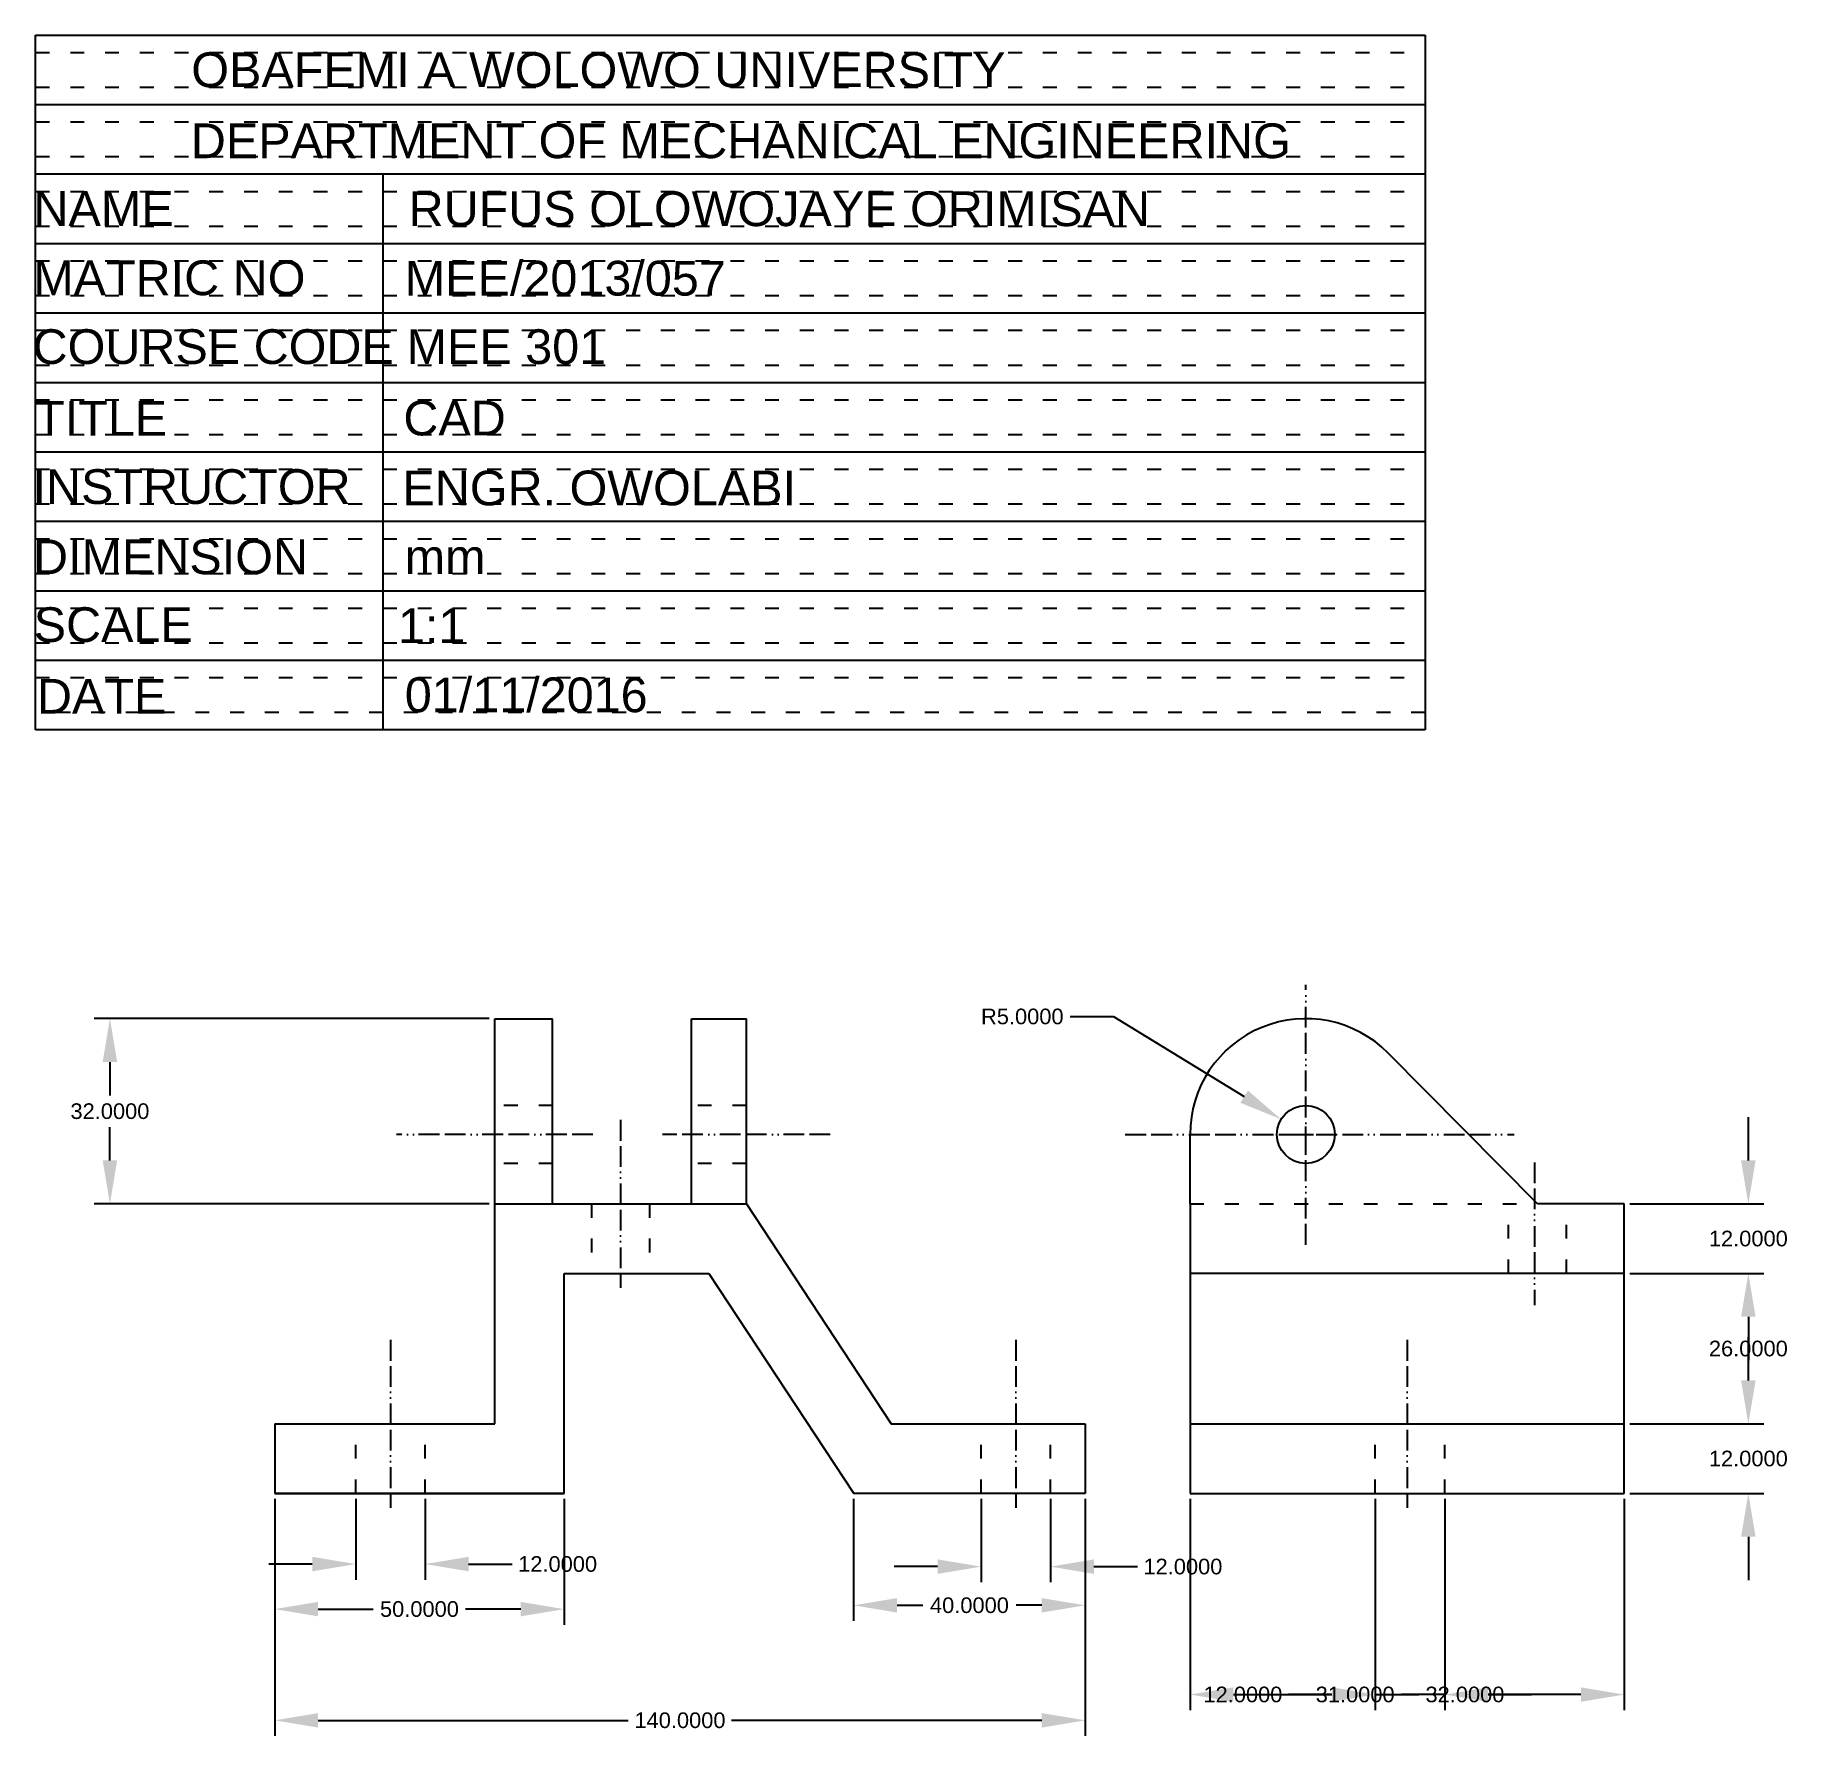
# Model space of a CAD drawing. Header units: inches. Extents: x 24 to 326, y 30 to 324.
import ezdxf

# ---------------------------------------------------------------- set-up
doc = ezdxf.new("R2010")
doc.units = ezdxf.units.IN
doc.header["$MEASUREMENT"] = 0
doc.linetypes.add('ACAD_ISO03W100', pattern=[30, 12, -18])
doc.linetypes.add('ACAD_ISO13W100', pattern=[36, 12, -3, 12, -3, 0, -3, 0, -3])
doc.styles.get("Standard").update_dxf_attribs({"font": 'Arial.ttf'})
doc.dimstyles.get("Standard").update_dxf_attribs({"dimtxt": 0.18, "dimasz": 0.18, "dimexe": 0.18, "dimexo": 0.0625, "dimgap": 0.09, "dimtad": 0, "dimtih": 1, "dimtoh": 1, "dimdec": 4, "dimzin": 0, "dimdsep": 46, "dimtxsty": 'Standard', "dimcen": 0.09, "dimadec": 0, "dimazin": 0, "dimtfac": 1, "dimtdec": 4, "dimtofl": 0, "dimtmove": 0, "dimatfit": 3, "dimfxl": 1, "dimtolj": 1, "dimtzin": 0, "dimarcsym": 0})

# ---------------------------------------------------------------- blocks, each defined once
blk = doc.blocks.new('*D1')
at = {"color": 0, "lineweight": -2, "ltscale": 0.2, "transparency": 16777216}
for p, q in [((65.18, 70.73), (65.18, 48.97)), ((115.18, 70.73), (115.18, 48.97)), ((72.68, 51.67), (82.2, 51.67)), ((107.68, 51.67), (98.16, 51.67))]:
    blk.add_line(p, q, dxfattribs=at)
at = {"color": 0, "ltscale": 0.2, "transparency": 16777216}
for points in [[(72.68, 52.92), (72.68, 50.42), (65.18, 51.67)], [(107.68, 52.92), (107.68, 50.42), (115.18, 51.67)]]:
    blk.add_solid(points, dxfattribs=at)
at = {"layer": 'Defpoints', "color": 0, "ltscale": 0.2, "transparency": 16777216}
for p in [(65.18, 71.67), (115.18, 71.67), (115.18, 51.67)]:
    blk.add_point(p, dxfattribs=at)
at = {"color": 0, "ltscale": 0.2, "transparency": 16777216, "insert": (90.18, 51.67), "char_height": 2.7, "attachment_point": 5}
blk.add_mtext('\\A1;50.0000', dxfattribs=at)
blk = doc.blocks.new('*D2')
at = {"color": 0, "lineweight": -2, "ltscale": 0.2, "transparency": 16777216}
for p, q in [((165.18, 70.73), (165.18, 49.63)), ((205.18, 70.73), (205.18, 49.63)), ((172.68, 52.33), (177.13, 52.33)), ((197.68, 52.33), (193.24, 52.33))]:
    blk.add_line(p, q, dxfattribs=at)
at = {"color": 0, "ltscale": 0.2, "transparency": 16777216}
for points in [[(172.68, 53.58), (172.68, 51.08), (165.18, 52.33)], [(197.68, 53.58), (197.68, 51.08), (205.18, 52.33)]]:
    blk.add_solid(points, dxfattribs=at)
at = {"layer": 'Defpoints', "color": 0, "ltscale": 0.2, "transparency": 16777216}
for p in [(165.18, 71.67), (205.18, 71.67), (205.18, 52.33)]:
    blk.add_point(p, dxfattribs=at)
at = {"color": 0, "ltscale": 0.2, "transparency": 16777216, "insert": (185.18, 52.33), "char_height": 2.7, "attachment_point": 5}
blk.add_mtext('\\A1;40.0000', dxfattribs=at)
blk = doc.blocks.new('*D3')
at = {"color": 0, "lineweight": -2, "ltscale": 0.2, "transparency": 16777216}
for p, q in [((65.18, 70.73), (65.18, 29.76)), ((205.18, 70.73), (205.18, 29.76)), ((72.68, 32.46), (126.26, 32.46)), ((197.68, 32.46), (144.1, 32.46))]:
    blk.add_line(p, q, dxfattribs=at)
at = {"color": 0, "ltscale": 0.2, "transparency": 16777216}
for points in [[(72.68, 33.71), (72.68, 31.21), (65.18, 32.46)], [(197.68, 33.71), (197.68, 31.21), (205.18, 32.46)]]:
    blk.add_solid(points, dxfattribs=at)
at = {"layer": 'Defpoints', "color": 0, "ltscale": 0.2, "transparency": 16777216}
for p in [(65.18, 71.67), (205.18, 71.67), (205.18, 32.46)]:
    blk.add_point(p, dxfattribs=at)
at = {"color": 0, "ltscale": 0.2, "transparency": 16777216, "insert": (135.18, 32.46), "char_height": 2.7, "attachment_point": 5}
blk.add_mtext('\\A1;140.0000', dxfattribs=at)
blk = doc.blocks.new('*D4')
at = {"color": 0, "lineweight": -2, "ltscale": 0.2, "transparency": 16777216}
for p, q in [((102.24, 153.67), (34.02, 153.67)), ((36.72, 146.17), (36.72, 140.38)), ((36.72, 129.17), (36.72, 134.95)), ((102.24, 121.67), (34.02, 121.67))]:
    blk.add_line(p, q, dxfattribs=at)
at = {"color": 0, "ltscale": 0.2, "transparency": 16777216}
for points in [[(35.47, 146.17), (37.97, 146.17), (36.72, 153.67)], [(35.47, 129.17), (37.97, 129.17), (36.72, 121.67)]]:
    blk.add_solid(points, dxfattribs=at)
at = {"layer": 'Defpoints', "color": 0, "ltscale": 0.2, "transparency": 16777216}
for p in [(103.18, 153.67), (36.72, 121.67), (103.18, 121.67)]:
    blk.add_point(p, dxfattribs=at)
at = {"color": 0, "ltscale": 0.2, "transparency": 16777216, "insert": (36.72, 137.67), "char_height": 2.7, "attachment_point": 5}
blk.add_mtext('\\A1;32.0000', dxfattribs=at)
blk = doc.blocks.new('*D7')
at = {"color": 0, "lineweight": -2, "ltscale": 0.2, "transparency": 16777216}
for p, q in [((79.18, 70.73), (79.18, 56.75)), ((91.18, 70.73), (91.18, 56.75)), ((71.68, 59.45), (64.18, 59.45)), ((98.68, 59.45), (106.18, 59.45))]:
    blk.add_line(p, q, dxfattribs=at)
at = {"color": 0, "ltscale": 0.2, "transparency": 16777216}
for points in [[(71.68, 60.7), (71.68, 58.2), (79.18, 59.45)], [(98.68, 60.7), (98.68, 58.2), (91.18, 59.45)]]:
    blk.add_solid(points, dxfattribs=at)
at = {"layer": 'Defpoints', "color": 0, "ltscale": 0.2, "transparency": 16777216}
for p in [(79.18, 71.67), (91.18, 71.67), (91.18, 59.45)]:
    blk.add_point(p, dxfattribs=at)
at = {"color": 0, "ltscale": 0.2, "transparency": 16777216, "insert": (114.05, 59.45), "char_height": 2.7, "attachment_point": 5}
blk.add_mtext('\\A1;12.0000', dxfattribs=at)
blk = doc.blocks.new('*D8')
at = {"color": 0, "lineweight": -2, "ltscale": 0.2, "transparency": 16777216}
for p, q in [((187.18, 70.73), (187.18, 56.31)), ((199.18, 70.73), (199.18, 56.31)), ((179.68, 59.01), (172.18, 59.01)), ((206.68, 59.01), (214.18, 59.01))]:
    blk.add_line(p, q, dxfattribs=at)
at = {"color": 0, "ltscale": 0.2, "transparency": 16777216}
for points in [[(179.68, 60.26), (179.68, 57.76), (187.18, 59.01)], [(206.68, 60.26), (206.68, 57.76), (199.18, 59.01)]]:
    blk.add_solid(points, dxfattribs=at)
at = {"layer": 'Defpoints', "color": 0, "ltscale": 0.2, "transparency": 16777216}
for p in [(187.18, 71.67), (199.18, 71.67), (199.18, 59.01)]:
    blk.add_point(p, dxfattribs=at)
at = {"color": 0, "ltscale": 0.2, "transparency": 16777216, "insert": (222.05, 59.01), "char_height": 2.7, "attachment_point": 5}
blk.add_mtext('\\A1;12.0000', dxfattribs=at)
blk = doc.blocks.new('*D10')
at = {"color": 0, "lineweight": -2, "ltscale": 0.2, "transparency": 16777216}
for p, q in [((319.71, 91.17), (319.71, 98.67)), ((299.22, 83.67), (322.41, 83.67)), ((299.22, 71.67), (322.41, 71.67)), ((319.71, 64.17), (319.71, 56.67))]:
    blk.add_line(p, q, dxfattribs=at)
at = {"color": 0, "ltscale": 0.2, "transparency": 16777216}
for points in [[(318.46, 91.17), (320.96, 91.17), (319.71, 83.67)], [(318.46, 64.17), (320.96, 64.17), (319.71, 71.67)]]:
    blk.add_solid(points, dxfattribs=at)
at = {"layer": 'Defpoints', "color": 0, "ltscale": 0.2, "transparency": 16777216}
for p in [(298.28, 83.67), (298.28, 71.67), (319.71, 71.67)]:
    blk.add_point(p, dxfattribs=at)
at = {"color": 0, "ltscale": 0.2, "transparency": 16777216, "insert": (319.71, 77.67), "char_height": 2.7, "attachment_point": 5}
blk.add_mtext('\\A1;12.0000', dxfattribs=at)
blk = doc.blocks.new('*D11')
at = {"color": 0, "lineweight": -2, "ltscale": 0.2, "transparency": 16777216}
for p, q in [((299.22, 109.67), (322.41, 109.67)), ((319.71, 102.17), (319.71, 99.38)), ((319.71, 91.17), (319.71, 93.95)), ((299.22, 83.67), (322.41, 83.67))]:
    blk.add_line(p, q, dxfattribs=at)
at = {"color": 0, "ltscale": 0.2, "transparency": 16777216}
for points in [[(318.46, 102.17), (320.96, 102.17), (319.71, 109.67)], [(318.46, 91.17), (320.96, 91.17), (319.71, 83.67)]]:
    blk.add_solid(points, dxfattribs=at)
at = {"layer": 'Defpoints', "color": 0, "ltscale": 0.2, "transparency": 16777216}
for p in [(298.28, 109.67), (298.28, 83.67), (319.71, 83.67)]:
    blk.add_point(p, dxfattribs=at)
at = {"color": 0, "ltscale": 0.2, "transparency": 16777216, "insert": (319.71, 96.67), "char_height": 2.7, "attachment_point": 5}
blk.add_mtext('\\A1;26.0000', dxfattribs=at)
blk = doc.blocks.new('*D12')
at = {"color": 0, "lineweight": -2, "ltscale": 0.2, "transparency": 16777216}
for p, q in [((319.71, 129.17), (319.71, 136.67)), ((299.22, 121.67), (322.41, 121.67)), ((299.22, 109.67), (322.41, 109.67)), ((319.71, 102.17), (319.71, 94.67))]:
    blk.add_line(p, q, dxfattribs=at)
at = {"color": 0, "ltscale": 0.2, "transparency": 16777216}
for points in [[(318.46, 129.17), (320.96, 129.17), (319.71, 121.67)], [(318.46, 102.17), (320.96, 102.17), (319.71, 109.67)]]:
    blk.add_solid(points, dxfattribs=at)
at = {"layer": 'Defpoints', "color": 0, "ltscale": 0.2, "transparency": 16777216}
for p in [(298.28, 121.67), (298.28, 109.67), (319.71, 109.67)]:
    blk.add_point(p, dxfattribs=at)
at = {"color": 0, "ltscale": 0.2, "transparency": 16777216, "insert": (319.71, 115.67), "char_height": 2.7, "attachment_point": 5}
blk.add_mtext('\\A1;12.0000', dxfattribs=at)
blk = doc.blocks.new('*D13')
at = {"color": 0, "lineweight": -2, "ltscale": 0.2, "transparency": 16777216}
for p, q in [((223.28, 70.73), (223.28, 34.21)), ((255.28, 70.73), (255.28, 34.21)), ((230.78, 36.91), (247.78, 36.91)), ((255.28, 36.91), (262.78, 36.91))]:
    blk.add_line(p, q, dxfattribs=at)
at = {"color": 0, "ltscale": 0.2, "transparency": 16777216}
for points in [[(230.78, 38.16), (230.78, 35.66), (223.28, 36.91)], [(247.78, 38.16), (247.78, 35.66), (255.28, 36.91)]]:
    blk.add_solid(points, dxfattribs=at)
at = {"layer": 'Defpoints', "color": 0, "ltscale": 0.2, "transparency": 16777216}
for p in [(223.28, 71.67), (255.28, 71.67), (255.28, 36.91)]:
    blk.add_point(p, dxfattribs=at)
at = {"color": 0, "ltscale": 0.2, "transparency": 16777216, "insert": (270.76, 36.91), "char_height": 2.7, "attachment_point": 5}
blk.add_mtext('\\A1;32.0000', dxfattribs=at)
blk = doc.blocks.new('*D14')
at = {"color": 0, "lineweight": -2, "ltscale": 0.2, "transparency": 16777216}
for p, q in [((255.28, 70.73), (255.28, 34.21)), ((267.28, 70.73), (267.28, 34.21)), ((247.78, 36.91), (240.28, 36.91)), ((274.78, 36.91), (282.28, 36.91))]:
    blk.add_line(p, q, dxfattribs=at)
at = {"color": 0, "ltscale": 0.2, "transparency": 16777216}
for points in [[(247.78, 38.16), (247.78, 35.66), (255.28, 36.91)], [(274.78, 38.16), (274.78, 35.66), (267.28, 36.91)]]:
    blk.add_solid(points, dxfattribs=at)
at = {"layer": 'Defpoints', "color": 0, "ltscale": 0.2, "transparency": 16777216}
for p in [(255.28, 71.67), (267.28, 71.67), (255.28, 36.91)]:
    blk.add_point(p, dxfattribs=at)
at = {"color": 0, "ltscale": 0.2, "transparency": 16777216, "insert": (232.41, 36.91), "char_height": 2.7, "attachment_point": 5}
blk.add_mtext('\\A1;12.0000', dxfattribs=at)
blk = doc.blocks.new('*D15')
at = {"color": 0, "lineweight": -2, "ltscale": 0.2, "transparency": 16777216}
for p, q in [((267.28, 70.73), (267.28, 34.21)), ((298.28, 70.73), (298.28, 34.21)), ((267.28, 36.91), (259.78, 36.91)), ((290.78, 36.91), (274.78, 36.91))]:
    blk.add_line(p, q, dxfattribs=at)
at = {"color": 0, "ltscale": 0.2, "transparency": 16777216}
for points in [[(274.78, 38.16), (274.78, 35.66), (267.28, 36.91)], [(290.78, 38.16), (290.78, 35.66), (298.28, 36.91)]]:
    blk.add_solid(points, dxfattribs=at)
at = {"layer": 'Defpoints', "color": 0, "ltscale": 0.2, "transparency": 16777216}
for p in [(267.28, 71.67), (298.28, 71.67), (267.28, 36.91)]:
    blk.add_point(p, dxfattribs=at)
at = {"color": 0, "ltscale": 0.2, "transparency": 16777216, "insert": (251.8, 36.91), "char_height": 2.7, "attachment_point": 5}
blk.add_mtext('\\A1;31.0000', dxfattribs=at)
blk = doc.blocks.new('*D16')
at = {"color": 0, "lineweight": -2, "ltscale": 0.2, "transparency": 16777216}
for p, q in [((202.55, 154.03), (210.05, 154.03)), ((210.05, 154.03), (232.62, 140.2)), ((241.93, 133.67), (244.63, 133.67)), ((243.28, 132.32), (243.28, 135.02))]:
    blk.add_line(p, q, dxfattribs=at)
at = {"color": 0, "ltscale": 0.2, "transparency": 16777216}
blk.add_solid([(233.28, 141.26), (231.97, 139.13), (239.02, 136.28)], dxfattribs=at)
at = {"layer": 'Defpoints', "color": 0, "ltscale": 0.2, "transparency": 16777216}
for p in [(239.02, 136.28), (243.28, 133.67)]:
    blk.add_point(p, dxfattribs=at)
at = {"color": 0, "ltscale": 0.2, "transparency": 16777216, "insert": (194.31, 154.03), "char_height": 2.7, "attachment_point": 5}
blk.add_mtext('\\A1;R5.0000', dxfattribs=at)

msp = doc.modelspace()

# ---------------------------------------------------------------- linework, layer by layer
at = {"ltscale": 0.2}
for p, q in [((23.8833, 323.57883), (263.8833, 323.57883)), ((23.8833, 203.57883), (23.8833, 323.57883)), ((263.8833, 323.57883), (263.8833, 203.57883)), ((23.8833, 311.57883), (263.8833, 311.57883)), ((23.8833, 299.57883), (263.8833, 299.57883)), ((23.8833, 299.57883), (83.8833, 299.57883)), ((83.8833, 299.57883), (83.8833, 203.57883)), ((23.8833, 287.57883), (263.8833, 287.57883)), ((23.8833, 275.57883), (263.8833, 275.57883)), ((23.8833, 263.57883), (263.8833, 263.57883)), ((23.8833, 251.57883), (263.8833, 251.57883)), ((23.8833, 239.57883), (263.8833, 239.57883)), ((23.8833, 227.57883), (263.8833, 227.57883)), ((23.8833, 215.57883), (263.8833, 215.57883)), ((263.8833, 203.57883), (23.8833, 203.57883)), ((298.28046, 121.66539), (283.28046, 121.66539))]:
    msp.add_line(p, q, dxfattribs=at)
at = {"linetype": 'ACAD_ISO03W100', "ltscale": 0.2}
for p, q in [((23.8833, 320.57883), (263.8833, 320.57883)), ((23.8833, 314.57883), (263.8833, 314.57883)), ((23.8833, 308.57883), (263.8833, 308.57883)), ((23.8833, 302.57883), (263.8833, 302.57883)), ((23.8833, 296.57883), (263.8833, 296.57883)), ((23.8833, 290.57883), (263.8833, 290.57883)), ((23.8833, 284.57883), (263.8833, 284.57883)), ((23.8833, 278.57883), (263.8833, 278.57883)), ((23.8833, 272.57883), (263.8833, 272.57883)), ((23.8833, 266.57883), (263.8833, 266.57883)), ((23.8833, 260.57883), (263.8833, 260.57883)), ((23.8833, 254.57883), (263.8833, 254.57883)), ((23.8833, 248.57883), (263.8833, 248.57883)), ((23.8833, 242.57883), (263.8833, 242.57883)), ((23.8833, 236.57883), (263.8833, 236.57883)), ((23.8833, 230.57883), (263.8833, 230.57883)), ((23.8833, 224.57883), (263.8833, 224.57883)), ((23.8833, 218.57883), (263.8833, 218.57883)), ((23.8833, 212.57883), (263.8833, 212.57883)), ((263.8833, 206.57883), (23.8833, 206.57883)), ((113.18228, 138.66539), (103.18228, 138.66539)), ((146.65163, 138.66539), (137.18228, 138.66539)), ((113.18228, 128.66539), (103.18228, 128.66539)), ((146.65163, 128.66539), (137.18228, 128.66539)), ((119.91695, 121.66539), (119.91695, 109.66539)), ((129.91695, 121.66539), (129.91695, 109.66539)), ((223.28046, 121.66539), (283.28046, 121.66539)), ((278.28046, 109.66539), (278.28046, 121.66539)), ((288.28046, 109.66539), (288.28046, 121.66539)), ((79.18228, 71.66539), (79.18228, 83.66539)), ((91.18228, 71.66539), (91.18228, 83.66539)), ((187.18228, 71.66539), (187.18228, 83.66539)), ((199.18228, 71.66539), (199.18228, 83.66539)), ((255.28046, 71.66539), (255.28046, 83.66539)), ((267.28046, 71.66539), (267.28046, 83.66539))]:
    msp.add_line(p, q, dxfattribs=at)
at = {"linetype": 'ACAD_ISO13W100', "ltscale": 0.3}
for p, q in [((243.28046, 114.61891), (243.28046, 159.49636)), ((120.14022, 133.66539), (86.22434, 133.66539)), ((124.91695, 136.1647), (124.91695, 107.16607)), ((161.15094, 133.66539), (132.15231, 133.66539)), ((212.09183, 133.66539), (279.2887, 133.66539)), ((282.78046, 128.84626), (282.78046, 104.16607)), ((85.18228, 98.1647), (85.18228, 69.16607)), ((193.18228, 98.1647), (193.18228, 69.16607)), ((260.78046, 98.1647), (260.78046, 69.16607))]:
    msp.add_line(p, q, dxfattribs=at)
for p, q in [((103.18228, 83.66539), (103.18228, 153.66539)), ((103.18228, 153.66539), (113.18228, 153.66539)), ((113.18228, 121.66539), (113.18228, 153.66539)), ((137.18228, 121.66539), (137.18228, 153.66539)), ((137.18228, 153.66539), (146.65163, 153.66539)), ((146.65163, 121.66539), (146.65163, 153.66539)), ((283.28046, 121.66539), (257.49981, 147.72989)), ((223.28046, 121.66539), (223.28046, 133.66539)), ((103.18228, 121.66539), (146.65163, 121.66539)), ((146.65163, 121.66539), (171.65163, 83.66539)), ((223.28046, 121.66539), (223.28046, 71.66539)), ((298.28046, 71.66539), (298.28046, 121.66539)), ((115.18228, 71.66539), (115.18228, 109.66539)), ((115.18228, 109.66539), (140.18228, 109.66539)), ((115.18228, 109.66539), (140.18228, 109.66539)), ((140.18228, 109.66539), (165.18228, 71.66539)), ((140.18228, 109.66539), (165.18228, 71.66539)), ((298.28046, 109.66539), (223.28046, 109.66539)), ((65.18228, 83.66539), (103.18228, 83.66539)), ((65.18228, 83.66539), (65.18228, 71.66539)), ((171.65163, 83.66539), (205.18228, 83.66539)), ((205.18228, 83.66539), (205.18228, 71.66539)), ((223.28046, 83.66539), (298.28046, 83.66539)), ((65.18228, 71.66539), (115.18228, 71.66539)), ((115.18228, 71.66539), (65.18228, 71.66539)), ((205.18228, 71.66539), (165.18228, 71.66539)), ((223.28046, 71.66539), (298.28046, 71.66539)), ((223.28046, 71.66539), (261.28046, 71.66539))]:
    msp.add_line(p, q)
at = {"linetype": 'ACAD_ISO03W100'}
msp.add_line((65.18228, 71.66539), (85.18228, 71.66539), dxfattribs=at)
msp.add_circle((243.28046, 133.66539), 5)
msp.add_arc((243.28046, 133.66539), 20, 44.6863141, 180)

# ---------------------------------------------------------------- texts
at = {"ltscale": 0.2}
for s, p in [('OBAFEMI A WOLOWO UNIVERSITY ', (50.77661, 314.57883)), ('DEPARTMENT OF MECHANICAL ENGINEERING', (50.69709, 302.30798)), ('NAME', (23.51086, 290.61331)), ('RUFUS OLOWOJAYE ORIMISAN', (88.30809, 290.57094)), ('MATRIC NO', (23.47153, 278.64265)), ('MEE/2013/057', (87.64615, 278.57175)), ('COURSE CODE', (23.36113, 266.7514)), ('MEE 301', (87.95848, 266.74743)), ('TITLE', (23.79696, 254.37019)), ('CAD', (87.40434, 254.42037)), ('INSTRUCTOR', (23.35559, 242.57519)), ('ENGR. OWOLABI', (87.23774, 242.33746)), ('DIMENSION', (23.43413, 230.44859)), ('mm', (87.62542, 230.47043)), ('SCALE', (23.553, 218.7284)), ('1:1', (86.46286, 218.54997)), ('DATE', (24.1134, 206.36084)), ('01/11/2016', (87.65019, 206.59943))]:
    msp.add_text(s, height=6, dxfattribs=at).set_placement(p)

# ---------------------------------------------------------------- dimensions: what is measured, and where the dimension line sits
dim = msp.add_radius_dim(center=(243.28046, 133.66539), mpoint=(239.01754, 136.27833), dimstyle='Standard', override={"dimscale": 15, "dimasz": 0.5}, dxfattribs=at)
dim.commit()
dim.dimension.update_dxf_attribs({"geometry": '*D16', "text_midpoint": (194.31434, 154.03231), "dimtype": 164})
for base, p1, p2, angle, picture, middle in [((36.71845, 121.66539), (103.18228, 153.66539), (103.18228, 121.66539), 90, '*D4', (36.71845, 137.66539)), ((319.71278, 109.66539), (298.28046, 121.66539), (298.28046, 109.66539), 270, '*D12', (319.71278, 115.66539)), ((319.71278, 83.66539), (298.28046, 109.66539), (298.28046, 83.66539), 270, '*D11', (319.71278, 96.66539)), ((319.71278, 71.66539), (298.28046, 83.66539), (298.28046, 71.66539), 270, '*D10', (319.71278, 77.66539))]:
    dim = msp.add_linear_dim(base=base, p1=p1, p2=p2, angle=angle, dimstyle='Standard', override={"dimscale": 15, "dimasz": 0.5}, dxfattribs=at)
    dim.commit()
    dim.dimension.update_dxf_attribs({"geometry": picture, "text_midpoint": middle})
for base, p1, p2, picture, middle in [((91.18228, 59.449), (79.18228, 71.66539), (91.18228, 71.66539), '*D7', (114.05206, 59.449)), ((115.18228, 51.66539), (65.18228, 71.66539), (115.18228, 71.66539), '*D1', (90.18228, 51.66539)), ((205.18228, 32.4604), (65.18228, 71.66539), (205.18228, 71.66539), '*D3', (135.18228, 32.4604)), ((205.18228, 52.32948), (165.18228, 71.66539), (205.18228, 71.66539), '*D2', (185.18228, 52.32948)), ((199.18228, 59.00702), (187.18228, 71.66539), (199.18228, 71.66539), '*D8', (222.05206, 59.00702)), ((255.28046, 36.90811), (223.28046, 71.66539), (255.28046, 71.66539), '*D13', (270.76075, 36.90811)), ((255.28046, 36.90811), (267.28046, 71.66539), (255.28046, 71.66539), '*D14', (232.41068, 36.90811)), ((267.28046, 36.90811), (298.28046, 71.66539), (267.28046, 71.66539), '*D15', (251.80018, 36.90811))]:
    dim = msp.add_linear_dim(base=base, p1=p1, p2=p2, dimstyle='Standard', override={"dimscale": 15, "dimasz": 0.5}, dxfattribs=at)
    dim.commit()
    dim.dimension.update_dxf_attribs({"geometry": picture, "text_midpoint": middle})

doc.saveas('drawing.dxf')
